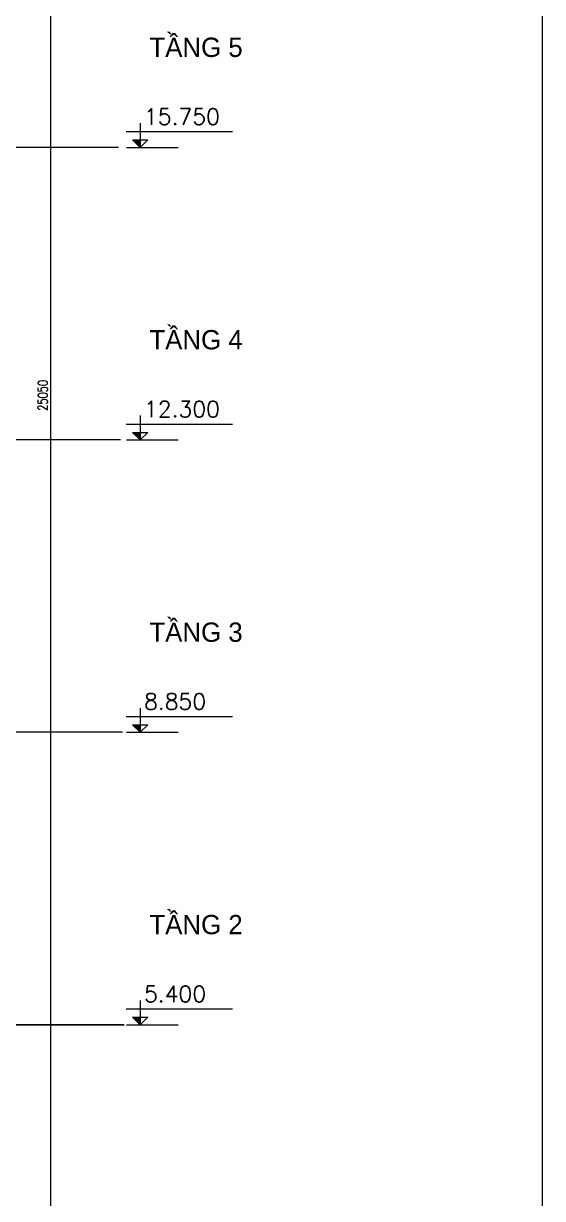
# Model space of a CAD drawing. Extents: x -165145 to 691808, y -202842 to 311040.
# Drawn here: x 610606 to 616730, y 38976 to 52838 of the extents above; entities that cross this region are included whole.
import ezdxf

# ---------------------------------------------------------------- set-up
doc = ezdxf.new("R2010")
doc.units = 0
doc.header["$LTSCALE"] = 10
doc.header["$MEASUREMENT"] = 0
doc.linetypes.add('ACAD_ISO04W100', pattern=[30, 24, -3, 0, -3])
doc.linetypes.add('HIDDEN', pattern=[2.3807, 1.587, -0.7937])
doc.layers.get('0').update_dxf_attribs({"linetype": 'CONTINUOUS'})
doc.layers.get('Defpoints').update_dxf_attribs({"color": 5, "linetype": 'CONTINUOUS'})
for name, color, linetype, lineweight in [('ARROWS', 1, 'CONTINUOUS', 0), ('DIM', 8, 'CONTINUOUS', 13), ('GE_KC_NETKHUAT', 9, 'HIDDEN', 20), ('KHUNG', 9, 'CONTINUOUS', 13), ('netchia', 2, 'CONTINUOUS', 20), ('TEXT', 4, 'CONTINUOUS', 20), ('THAY', 147, 'CONTINUOUS', 25), ('TIM TRUC', 8, 'ACAD_ISO04W100', 5)]:
    doc.layers.add(name, color=color, linetype=linetype, lineweight=lineweight)
doc.styles.add('ROMANS', font='romans', dxfattribs={"width": 0.75, "bigfont": 'vns'})
doc.styles.add('STYLE1', font='')
doc.styles.get('STYLE1').set_extended_font_data('.VnAvantH')
doc.dimstyles.new('fit0.75', dxfattribs={"dimscale": 0.5625, "dimtxt": 200, "dimasz": 75, "dimexe": 100, "dimexo": 400, "dimgap": 0.03, "dimtad": 0, "dimdec": 0, "dimdsep": 46, "dimtxsty": 'ROMANS', "dimblk": 'alex', "dimcen": 150, "dimclrd": 8, "dimclre": 8, "dimclrt": 7, "dimaunit": 1, "dimadec": 0, "dimazin": 0, "dimtfac": 0.072, "dimtdec": 0, "dimtix": 1, "dimtmove": 2, "dimatfit": 3, "dimldrblk": 'a-01', "dimfxl": 100, "dimtvp": 0.8, "dimtolj": 1, "dimarcsym": 0})

# ---------------------------------------------------------------- blocks, each defined once
blk = doc.blocks.new('cot0.000')
at = {"linetype": 'ByBlock', "ltscale": 0.5}
blk.add_hatch(color=7, dxfattribs=at).paths.add_polyline_path([(0, 65), (-67, 65), (0, 0)])
at = {"color": 7, "linetype": 'ByBlock', "ltscale": 0.5}
for p, q in [((0, 212), (0, 0)), ((-124, 138), (807, 138)), ((-121, 0), (332, 0)), ((0, 0), (-67, 65)), ((-67, 65), (67, 65)), ((0, 0), (67, 65))]:
    blk.add_line(p, q, dxfattribs=at)
at = {"color": 7, "linetype": 'ByBlock', "ltscale": 0.5, "style": 'ROMANS'}
blk.add_attdef('%%P0.000', (33, 199), '', height=141, dxfattribs=at)
blk = doc.blocks.new('alex')
at = {"layer": 'ARROWS'}
h = blk.add_hatch(color=1, dxfattribs=at)
edge = h.paths.add_edge_path()
edge.add_line((0.4, 0.74), (-0.74, -0.4))
edge.add_ellipse((-0.57, -0.57), major_axis=(0.17, 0.17), ratio=1, start_angle=90, end_angle=270)
edge.add_line((-0.4, -0.74), (0.74, 0.4))
edge.add_ellipse((0.57, 0.57), major_axis=(0.17, 0.17), ratio=1, start_angle=270, end_angle=450)
blk.add_lwpolyline([(0.4, 0.74), (-0.74, -0.4, 1), (-0.4, -0.74), (0.74, 0.4, 1)], format="xyb", close=True, dxfattribs=at)
at = {"layer": 'netchia', "color": 2}
for p, q in [((1.27, 0), (-1.27, 0)), ((0, -1.27), (0, 1.27))]:
    blk.add_line(p, q, dxfattribs=at)
blk = doc.blocks.new('*D729')
at = {"layer": 'Defpoints', "color": 0, "transparency": 16777216}
for p in [(1204809, -277166), (1204939, -302216), (1206730, -302216)]:
    blk.add_point(p, dxfattribs=at)
at = {"layer": 'DIM', "color": 8, "lineweight": -2, "transparency": 16777216}
for p, q in [((1205034, -277166), (1206786, -277166)), ((1206730, -277208), (1206730, -302174)), ((1205164, -302216), (1206786, -302216))]:
    blk.add_line(p, q, dxfattribs=at)
at = {"layer": 'DIM', "color": 8, "lineweight": -2, "transparency": 16777216, "xscale": 42.1875, "yscale": 42.1875, "zscale": 42.1875}
for p, rotation in [((1206730, -277166), 90), ((1206730, -302216), 270)]:
    blk.add_blockref('alex', p, dxfattribs=dict(at, rotation=rotation))
at = {"layer": 'DIM', "color": 7, "transparency": 16777216, "insert": (1206640, -289691), "char_height": 112.5, "attachment_point": 5, "rotation": 90, "style": 'ROMANS'}
blk.add_mtext('\\A1;25050', dxfattribs=at)
blk = doc.blocks.new('a-01')
at = {"layer": 'ARROWS'}
blk.add_hatch(color=256, dxfattribs=at).paths.add_polyline_path([(-1.8, 0.49), (-1.8, -0.49), (0, 0)])
at = {"layer": 'netchia'}
blk.add_lwpolyline([(-1.8, 0.49), (-1.8, -0.49), (0, 0), (0, 0)], close=True, dxfattribs=at)
blk = doc.blocks.new('A$C3ded5db0')
at = {"layer": 'KHUNG', "color": 7}
blk.add_lwpolyline([(0, 44550), (0, 0), (31500, 0), (31500, 44550)], close=True, dxfattribs=at)
at = {"layer": 'THAY', "ltscale": 0.05}
blk.add_line((26565.9, 18152.6), (21772.3, 18152.6), dxfattribs=at)
at = {"layer": 'TIM TRUC', "ltscale": 0.05}
for p, q in [((26495.6, 28502.6), (3688.3, 28502.3)), ((26495.7, 28502.2), (3688.4, 28502)), ((26519, 25052.6), (3688.3, 25052.3)), ((26519.1, 25052.2), (3688.4, 25052)), ((26542.5, 21602.6), (3688.4, 21602.3)), ((26542.5, 21602.2), (3688.4, 21602))]:
    blk.add_line(p, q, dxfattribs=at)
at = {"layer": 'DIM', "ltscale": 0.05}
ref = blk.add_blockref('cot0.000', (26753.6, 28502.2), dxfattribs=dict(at, xscale=1.349999999860302, yscale=1.349999999860302, zscale=1.349999999860302))
ref.add_attrib('%%P0.000', '15.750', (26798.2, 28770.2), dxfattribs={"color": 7, "linetype": 'ByBlock', "ltscale": 0.5, "height": 189.84, "style": 'ROMANS'})
ref = blk.add_blockref('cot0.000', (26753.6, 25052.2), dxfattribs=dict(at, xscale=1.349999999860302, yscale=1.349999999860302, zscale=1.349999999860302))
ref.add_attrib('%%P0.000', '12.300', (26798.2, 25320.2), dxfattribs={"color": 7, "linetype": 'ByBlock', "ltscale": 0.5, "height": 189.84, "style": 'ROMANS'})
ref = blk.add_blockref('cot0.000', (26753.6, 21602.2), dxfattribs=dict(at, xscale=1.349999999860302, yscale=1.349999999860302, zscale=1.349999999860302))
ref.add_attrib('%%P0.000', '8.850', (26798.2, 21870.2), dxfattribs={"color": 7, "linetype": 'ByBlock', "ltscale": 0.5, "height": 189.84, "style": 'ROMANS'})
ref = blk.add_blockref('cot0.000', (26753.6, 18152.2), dxfattribs=dict(at, xscale=1.349999999860302, yscale=1.349999999860302, zscale=1.349999999860302))
ref.add_attrib('%%P0.000', '5.400', (26798.2, 18420.2), dxfattribs={"color": 7, "linetype": 'ByBlock', "ltscale": 0.5, "height": 189.84, "style": 'ROMANS'})
at = {"layer": 'TEXT', "style": 'STYLE1'}
for s, p in [('TẦNG 5', (26862.1, 29569.7)), ('TẦNG 4', (26862.1, 26119.7)), ('TẦNG 3', (26862.1, 22669.7)), ('TẦNG 2', (26862.1, 19219.7))]:
    blk.add_text(s, height=227.81, dxfattribs=at).set_placement(p)
at = {"layer": 'DIM'}
dim = blk.add_linear_dim(base=(25692.7, 13052.6), p1=(23772.2, 38102.2), p2=(23901.9, 13052.6), angle=90, dimstyle='fit0.75', dxfattribs=at)
dim.commit()
dim.dimension.update_dxf_attribs({"geometry": '*D729', "text_midpoint": (25602.7, 25577.4), "insert": (-1181037, 315268.4)})

msp = doc.modelspace()

# ---------------------------------------------------------------- block references
at = {"layer": 'GE_KC_NETKHUAT'}
msp.add_blockref('A$C3ded5db0', (585230.18448, 22873.82276), dxfattribs=at)

doc.saveas('drawing.dxf')
